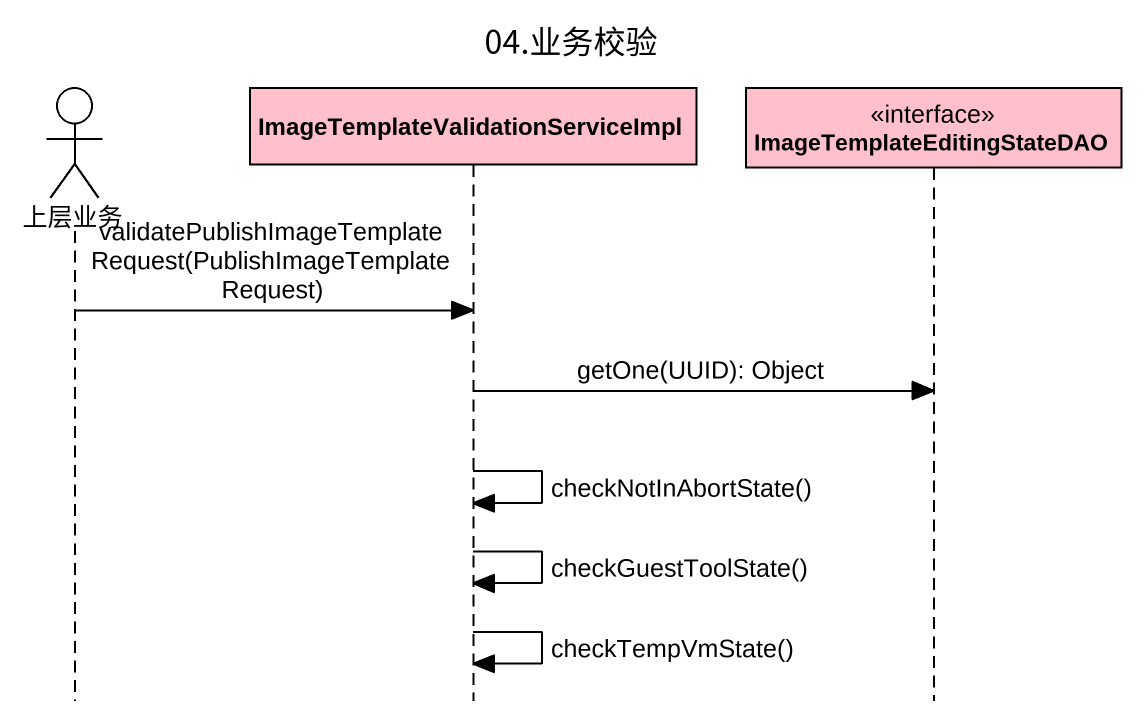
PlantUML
@startuml
title 04.业务校验
hide footbox
actor 上层业务 #FFFFFF
participant "ImageTemplateValidationServiceImpl" as ImageTemplateValidationServi #FFC0CB
participant ImageTemplateEditingStateDAO <<interface>> #FFC0CB

上层业务 -> ImageTemplateValidationServi : validatePublishImageTemplateRequest(PublishImageTemplateRequest)
ImageTemplateValidationServi -> ImageTemplateEditingStateDAO : getOne(UUID): Object
ImageTemplateValidationServi -> ImageTemplateValidationServi : checkNotInAbortState()
ImageTemplateValidationServi -> ImageTemplateValidationServi : checkGuestToolState()
ImageTemplateValidationServi -> ImageTemplateValidationServi : checkTempVmState()
@enduml
